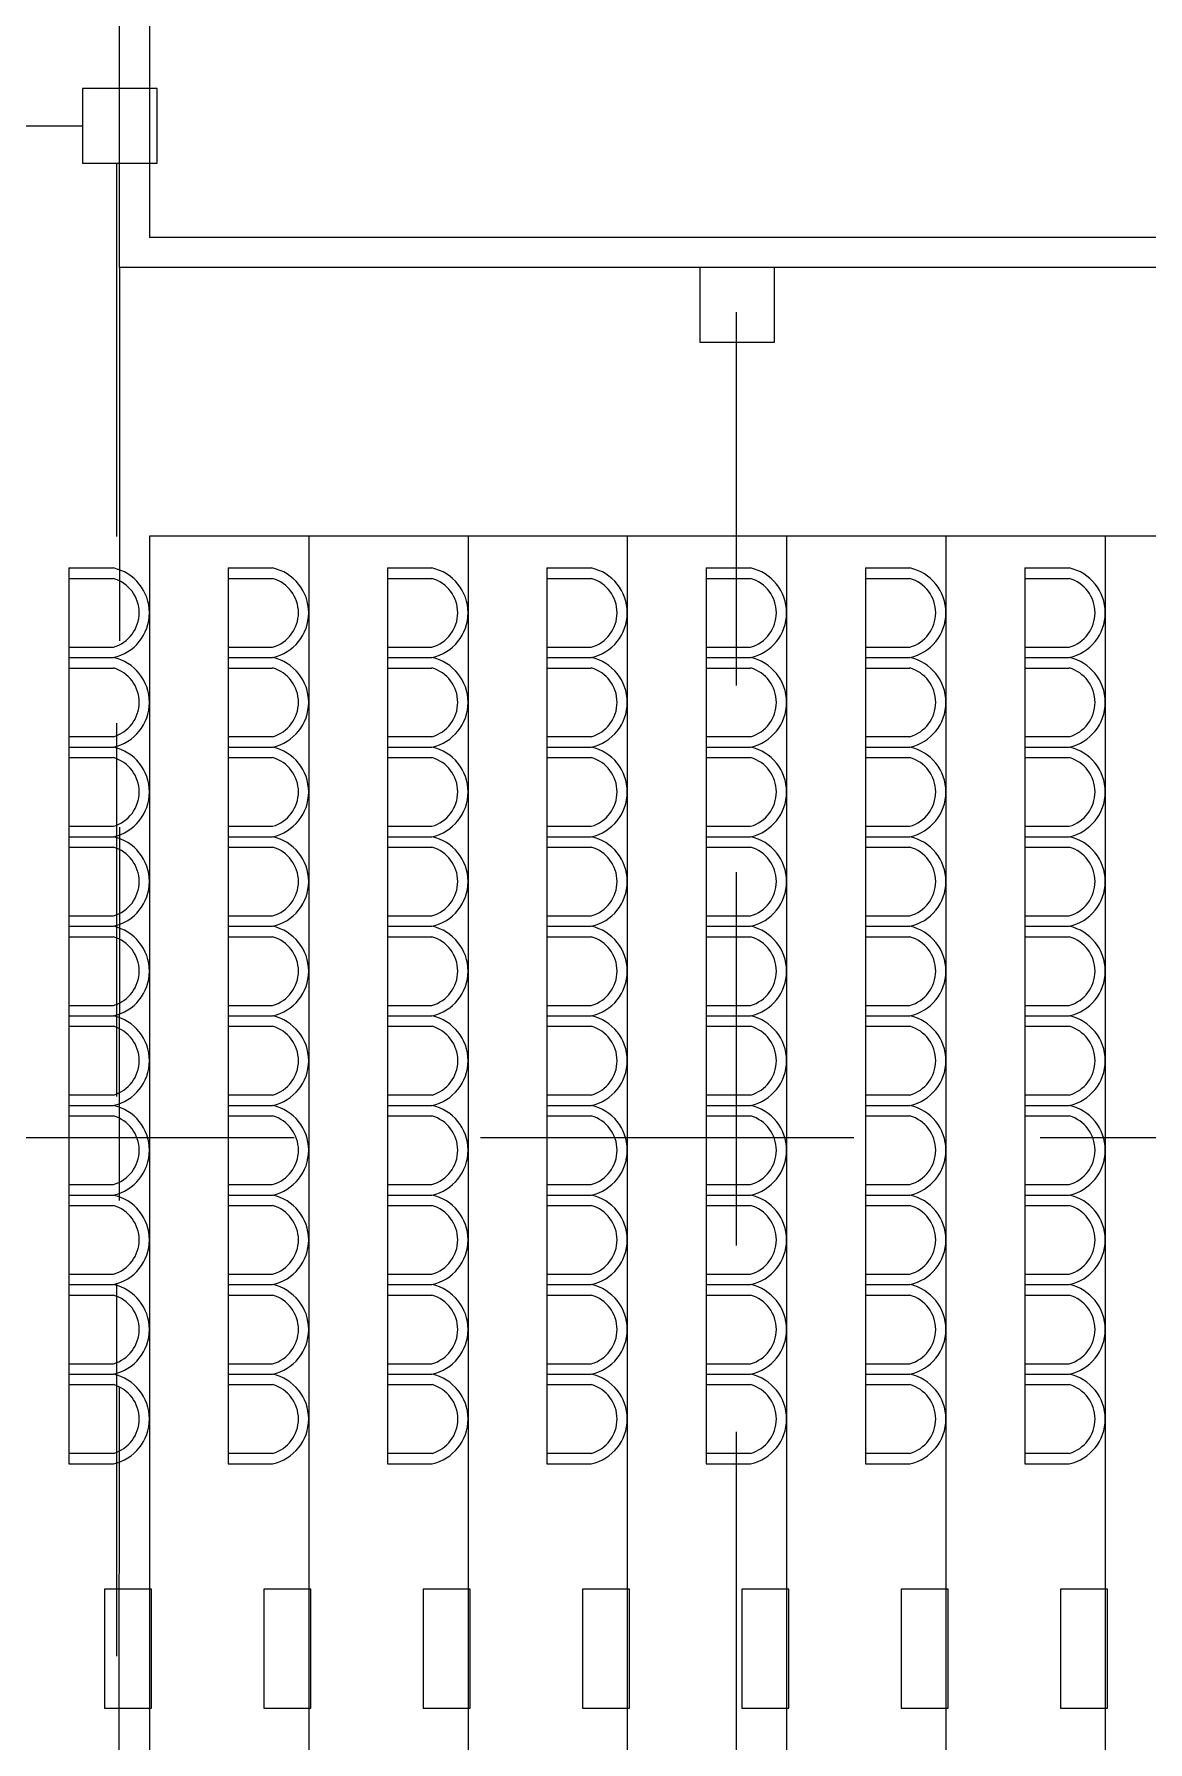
# Model space of a CAD drawing. Header units: millimetres. Extents: x -17017 to 2697, y 1903 to 18260.
# Drawn here: x -16988.903 to -16987.41, y 18225.594 to 18227.881 of the extents above; entities that cross this region are included whole.
import ezdxf

# ---------------------------------------------------------------- set-up
doc = ezdxf.new("R2010")
doc.units = ezdxf.units.MM
doc.linetypes.add('DASHED', pattern=[0.75, 0.5, -0.25])
doc.layers.add('1', color=7, linetype='Continuous')
doc.layers.add('door', color=152, linetype='Continuous')

msp = doc.modelspace()

# ---------------------------------------------------------------- linework, layer by layer
at = {"layer": '1'}
for p, q in [((-16988.7884, 18227.5688), (-16988.7884, 18230.6825)), ((-16988.7484, 18230.6825), (-16988.7484, 18227.6088)), ((-16986.3329, 18227.6088), (-16988.7484, 18227.6088)), ((-16986.3315, 18227.5688), (-16988.7884, 18227.5688)), ((-16988.7484, 18227.2088), (-16988.7484, 18218.5818)), ((-16985.969, 18227.2088), (-16988.7484, 18227.2088)), ((-16988.5349, 18227.2088), (-16988.5349, 18218.5818)), ((-16988.3213, 18227.2088), (-16988.3213, 18218.5818)), ((-16988.1078, 18227.2088), (-16988.1078, 18218.5818)), ((-16987.8943, 18227.2088), (-16987.8943, 18218.5818)), ((-16987.6808, 18227.2088), (-16987.6808, 18218.5818)), ((-16987.4672, 18227.2088), (-16987.4672, 18218.5818)), ((-16988.8564, 18227.1662), (-16988.8564, 18226.5662)), ((-16988.8564, 18227.1662), (-16988.7967, 18227.1662)), ((-16988.8564, 18227.1662), (-16988.7967, 18227.1662)), ((-16988.6428, 18227.1662), (-16988.6428, 18226.5662)), ((-16988.6428, 18227.1662), (-16988.5832, 18227.1662)), ((-16988.6428, 18227.1662), (-16988.5832, 18227.1662)), ((-16988.4293, 18227.1662), (-16988.4293, 18226.5662)), ((-16988.4293, 18227.1662), (-16988.3697, 18227.1662)), ((-16988.4293, 18227.1662), (-16988.3697, 18227.1662)), ((-16988.2158, 18227.1662), (-16988.2158, 18226.5662)), ((-16988.2158, 18227.1662), (-16988.1561, 18227.1662)), ((-16988.2158, 18227.1662), (-16988.1561, 18227.1662)), ((-16988.0023, 18227.1662), (-16987.9426, 18227.1662)), ((-16988.0022, 18227.1662), (-16988.0022, 18226.5662)), ((-16988.0022, 18227.1662), (-16987.9426, 18227.1662)), ((-16987.7887, 18227.1662), (-16987.7887, 18226.5662)), ((-16987.7887, 18227.1662), (-16987.7291, 18227.1662)), ((-16987.7887, 18227.1662), (-16987.7291, 18227.1662)), ((-16987.5752, 18227.1662), (-16987.5752, 18226.5662)), ((-16987.5752, 18227.1662), (-16987.5155, 18227.1662)), ((-16987.5752, 18227.1662), (-16987.5156, 18227.1662)), ((-16988.8564, 18227.1522), (-16988.7967, 18227.1522)), ((-16988.6428, 18227.1522), (-16988.5832, 18227.1522)), ((-16988.4293, 18227.1522), (-16988.3697, 18227.1522)), ((-16988.2158, 18227.1522), (-16988.1561, 18227.1522)), ((-16988.0022, 18227.1522), (-16987.9426, 18227.1522)), ((-16987.7887, 18227.1522), (-16987.7291, 18227.1522)), ((-16987.5752, 18227.1522), (-16987.5156, 18227.1522)), ((-16988.8564, 18227.0603), (-16988.7967, 18227.0603)), ((-16988.8564, 18227.0462), (-16988.7967, 18227.0462)), ((-16988.8564, 18227.0462), (-16988.7967, 18227.0462)), ((-16988.6428, 18227.0603), (-16988.5832, 18227.0603)), ((-16988.6428, 18227.0462), (-16988.5832, 18227.0462)), ((-16988.6428, 18227.0462), (-16988.5832, 18227.0462)), ((-16988.4293, 18227.0603), (-16988.3697, 18227.0603)), ((-16988.4293, 18227.0462), (-16988.3697, 18227.0462)), ((-16988.4293, 18227.0462), (-16988.3697, 18227.0462)), ((-16988.2158, 18227.0603), (-16988.1561, 18227.0603)), ((-16988.2158, 18227.0462), (-16988.1561, 18227.0462)), ((-16988.2158, 18227.0462), (-16988.1561, 18227.0462)), ((-16988.0023, 18227.0462), (-16987.9426, 18227.0462)), ((-16988.0023, 18227.0462), (-16987.9426, 18227.0462)), ((-16988.0022, 18227.0603), (-16987.9426, 18227.0603)), ((-16987.7887, 18227.0603), (-16987.7291, 18227.0603)), ((-16987.7887, 18227.0462), (-16987.7291, 18227.0462)), ((-16987.7887, 18227.0462), (-16987.7291, 18227.0462)), ((-16987.5752, 18227.0603), (-16987.5156, 18227.0603)), ((-16987.5752, 18227.0462), (-16987.5156, 18227.0462)), ((-16987.5752, 18227.0462), (-16987.5156, 18227.0462)), ((-16988.8564, 18227.0322), (-16988.7967, 18227.0322)), ((-16988.6428, 18227.0322), (-16988.5832, 18227.0322)), ((-16988.4293, 18227.0322), (-16988.3697, 18227.0322)), ((-16988.2158, 18227.0322), (-16988.1561, 18227.0322)), ((-16988.0022, 18227.0322), (-16987.9426, 18227.0322)), ((-16987.7887, 18227.0322), (-16987.7291, 18227.0322)), ((-16987.5752, 18227.0322), (-16987.5156, 18227.0322)), ((-16988.8564, 18226.9403), (-16988.7967, 18226.9403)), ((-16988.6428, 18226.9403), (-16988.5832, 18226.9403)), ((-16988.4293, 18226.9403), (-16988.3697, 18226.9403)), ((-16988.2158, 18226.9403), (-16988.1561, 18226.9403)), ((-16988.0022, 18226.9403), (-16987.9426, 18226.9403)), ((-16987.7887, 18226.9403), (-16987.7291, 18226.9403)), ((-16987.5752, 18226.9403), (-16987.5156, 18226.9403)), ((-16988.8564, 18226.9262), (-16988.7967, 18226.9262)), ((-16988.8564, 18226.9262), (-16988.7967, 18226.9262)), ((-16988.8564, 18226.9122), (-16988.7967, 18226.9122)), ((-16988.6428, 18226.9262), (-16988.5832, 18226.9262)), ((-16988.6428, 18226.9262), (-16988.5832, 18226.9262)), ((-16988.6428, 18226.9122), (-16988.5832, 18226.9122)), ((-16988.4293, 18226.9262), (-16988.3697, 18226.9262)), ((-16988.4293, 18226.9262), (-16988.3697, 18226.9262)), ((-16988.4293, 18226.9122), (-16988.3697, 18226.9122)), ((-16988.2158, 18226.9262), (-16988.1561, 18226.9262)), ((-16988.2158, 18226.9262), (-16988.1561, 18226.9262)), ((-16988.2158, 18226.9122), (-16988.1561, 18226.9122)), ((-16988.0023, 18226.9262), (-16987.9426, 18226.9262)), ((-16988.0022, 18226.9262), (-16987.9426, 18226.9262)), ((-16988.0022, 18226.9122), (-16987.9426, 18226.9122)), ((-16987.7887, 18226.9262), (-16987.7291, 18226.9262)), ((-16987.7887, 18226.9262), (-16987.7291, 18226.9262)), ((-16987.7887, 18226.9122), (-16987.7291, 18226.9122)), ((-16987.5752, 18226.9262), (-16987.5155, 18226.9262)), ((-16987.5752, 18226.9262), (-16987.5156, 18226.9262)), ((-16987.5752, 18226.9122), (-16987.5156, 18226.9122)), ((-16988.8564, 18226.8203), (-16988.7967, 18226.8203)), ((-16988.6428, 18226.8203), (-16988.5832, 18226.8203)), ((-16988.4293, 18226.8203), (-16988.3697, 18226.8203)), ((-16988.2158, 18226.8203), (-16988.1561, 18226.8203)), ((-16988.0022, 18226.8203), (-16987.9426, 18226.8203)), ((-16987.7887, 18226.8203), (-16987.7291, 18226.8203)), ((-16987.5752, 18226.8203), (-16987.5156, 18226.8203)), ((-16988.8564, 18226.8062), (-16988.7967, 18226.8062)), ((-16988.8564, 18226.8062), (-16988.7967, 18226.8062)), ((-16988.8564, 18226.7922), (-16988.7967, 18226.7922)), ((-16988.6428, 18226.8062), (-16988.5832, 18226.8062)), ((-16988.6428, 18226.8062), (-16988.5832, 18226.8062)), ((-16988.6428, 18226.7922), (-16988.5832, 18226.7922)), ((-16988.4293, 18226.8062), (-16988.3697, 18226.8062)), ((-16988.4293, 18226.8062), (-16988.3697, 18226.8062)), ((-16988.4293, 18226.7922), (-16988.3697, 18226.7922)), ((-16988.2158, 18226.8062), (-16988.1561, 18226.8062)), ((-16988.2158, 18226.8062), (-16988.1561, 18226.8062)), ((-16988.2158, 18226.7922), (-16988.1561, 18226.7922)), ((-16988.0023, 18226.8062), (-16987.9426, 18226.8062)), ((-16988.0023, 18226.8062), (-16987.9426, 18226.8062)), ((-16988.0022, 18226.7922), (-16987.9426, 18226.7922)), ((-16987.7887, 18226.8062), (-16987.7291, 18226.8062)), ((-16987.7887, 18226.8062), (-16987.7291, 18226.8062)), ((-16987.7887, 18226.7922), (-16987.7291, 18226.7922)), ((-16987.5752, 18226.8062), (-16987.5156, 18226.8062)), ((-16987.5752, 18226.8062), (-16987.5156, 18226.8062)), ((-16987.5752, 18226.7922), (-16987.5156, 18226.7922)), ((-16988.8564, 18226.7003), (-16988.7967, 18226.7003)), ((-16988.6428, 18226.7003), (-16988.5832, 18226.7003)), ((-16988.4293, 18226.7003), (-16988.3697, 18226.7003)), ((-16988.2158, 18226.7003), (-16988.1561, 18226.7003)), ((-16988.0022, 18226.7003), (-16987.9426, 18226.7003)), ((-16987.7887, 18226.7003), (-16987.7291, 18226.7003)), ((-16987.5752, 18226.7003), (-16987.5156, 18226.7003)), ((-16988.8564, 18226.6862), (-16988.7967, 18226.6862)), ((-16988.8564, 18226.6862), (-16988.7967, 18226.6862)), ((-16988.6428, 18226.6862), (-16988.5832, 18226.6862)), ((-16988.6428, 18226.6862), (-16988.5832, 18226.6862)), ((-16988.4293, 18226.6862), (-16988.3697, 18226.6862)), ((-16988.4293, 18226.6862), (-16988.3697, 18226.6862)), ((-16988.2158, 18226.6862), (-16988.1561, 18226.6862)), ((-16988.2158, 18226.6862), (-16988.1561, 18226.6862)), ((-16988.0023, 18226.6862), (-16987.9426, 18226.6862)), ((-16988.0023, 18226.6862), (-16987.9426, 18226.6862)), ((-16987.7887, 18226.6862), (-16987.7291, 18226.6862)), ((-16987.7887, 18226.6862), (-16987.7291, 18226.6862)), ((-16987.5752, 18226.6862), (-16987.5156, 18226.6862)), ((-16987.5752, 18226.6862), (-16987.5156, 18226.6862)), ((-16988.8564, 18226.6722), (-16988.7967, 18226.6722)), ((-16988.6428, 18226.6722), (-16988.5832, 18226.6722)), ((-16988.4293, 18226.6722), (-16988.3697, 18226.6722)), ((-16988.2158, 18226.6722), (-16988.1561, 18226.6722)), ((-16988.0022, 18226.6722), (-16987.9426, 18226.6722)), ((-16987.7887, 18226.6722), (-16987.7291, 18226.6722)), ((-16987.5752, 18226.6722), (-16987.5156, 18226.6722)), ((-16988.8564, 18226.5803), (-16988.7967, 18226.5803)), ((-16988.8564, 18226.5662), (-16988.7967, 18226.5662)), ((-16988.8564, 18226.5662), (-16988.7967, 18226.5662)), ((-16988.8563, 18226.5662), (-16988.8563, 18226.4462)), ((-16988.6428, 18226.5803), (-16988.5832, 18226.5803)), ((-16988.6428, 18226.5662), (-16988.5832, 18226.5662)), ((-16988.6428, 18226.5662), (-16988.5832, 18226.5662)), ((-16988.6428, 18226.5662), (-16988.6428, 18226.4462)), ((-16988.4293, 18226.5803), (-16988.3697, 18226.5803)), ((-16988.4293, 18226.5662), (-16988.3697, 18226.5662)), ((-16988.4293, 18226.5662), (-16988.3697, 18226.5662)), ((-16988.4293, 18226.5662), (-16988.4293, 18226.4462)), ((-16988.2158, 18226.5803), (-16988.1561, 18226.5803)), ((-16988.2158, 18226.5662), (-16988.1561, 18226.5662)), ((-16988.2158, 18226.5662), (-16988.1561, 18226.5662)), ((-16988.2158, 18226.5662), (-16988.2158, 18226.4462)), ((-16988.0023, 18226.5662), (-16987.9426, 18226.5662)), ((-16988.0023, 18226.5662), (-16987.9426, 18226.5662)), ((-16988.0022, 18226.5803), (-16987.9426, 18226.5803)), ((-16988.0022, 18226.5662), (-16988.0022, 18226.4462)), ((-16987.7887, 18226.5803), (-16987.7291, 18226.5803)), ((-16987.7887, 18226.5662), (-16987.7291, 18226.5662)), ((-16987.7887, 18226.5662), (-16987.7291, 18226.5662)), ((-16987.7887, 18226.5662), (-16987.7887, 18226.4462)), ((-16987.5752, 18226.5803), (-16987.5156, 18226.5803)), ((-16987.5752, 18226.5662), (-16987.5156, 18226.5662)), ((-16987.5752, 18226.5662), (-16987.5156, 18226.5662)), ((-16987.5752, 18226.5662), (-16987.5752, 18226.4462)), ((-16988.8563, 18226.5522), (-16988.7967, 18226.5522)), ((-16988.6428, 18226.5522), (-16988.5832, 18226.5522)), ((-16988.4293, 18226.5522), (-16988.3696, 18226.5522)), ((-16988.2158, 18226.5522), (-16988.1561, 18226.5522)), ((-16988.0022, 18226.5522), (-16987.9426, 18226.5522)), ((-16987.7887, 18226.5522), (-16987.7291, 18226.5522)), ((-16987.5752, 18226.5522), (-16987.5155, 18226.5522)), ((-16988.8563, 18226.4603), (-16988.7967, 18226.4603)), ((-16988.6428, 18226.4603), (-16988.5832, 18226.4603)), ((-16988.4293, 18226.4603), (-16988.3696, 18226.4603)), ((-16988.2158, 18226.4603), (-16988.1561, 18226.4603)), ((-16988.0022, 18226.4603), (-16987.9426, 18226.4603)), ((-16987.7887, 18226.4603), (-16987.7291, 18226.4603)), ((-16987.5752, 18226.4603), (-16987.5155, 18226.4603)), ((-16988.8564, 18226.4462), (-16988.7967, 18226.4462)), ((-16988.8564, 18226.4462), (-16988.7967, 18226.4462)), ((-16988.8564, 18226.4462), (-16988.8564, 18226.0862)), ((-16988.8564, 18226.4322), (-16988.7967, 18226.4322)), ((-16988.6428, 18226.4462), (-16988.5832, 18226.4462)), ((-16988.6428, 18226.4462), (-16988.5832, 18226.4462)), ((-16988.6428, 18226.4462), (-16988.6428, 18226.0862)), ((-16988.6428, 18226.4322), (-16988.5832, 18226.4322)), ((-16988.4293, 18226.4462), (-16988.3696, 18226.4462)), ((-16988.4293, 18226.4462), (-16988.3696, 18226.4462)), ((-16988.4293, 18226.4462), (-16988.4293, 18226.0862)), ((-16988.4293, 18226.4322), (-16988.3697, 18226.4322)), ((-16988.2158, 18226.4462), (-16988.1561, 18226.4462)), ((-16988.2158, 18226.4462), (-16988.1561, 18226.4462)), ((-16988.2158, 18226.4462), (-16988.2158, 18226.0862)), ((-16988.2158, 18226.4322), (-16988.1561, 18226.4322)), ((-16988.0023, 18226.4462), (-16987.9426, 18226.4462)), ((-16988.0022, 18226.4462), (-16987.9426, 18226.4462)), ((-16988.0022, 18226.4462), (-16988.0022, 18226.0862)), ((-16988.0022, 18226.4322), (-16987.9426, 18226.4322)), ((-16987.7887, 18226.4462), (-16987.7291, 18226.4462)), ((-16987.7887, 18226.4462), (-16987.7291, 18226.4462)), ((-16987.7887, 18226.4462), (-16987.7887, 18226.0862)), ((-16987.7887, 18226.4322), (-16987.7291, 18226.4322)), ((-16987.5752, 18226.4462), (-16987.5155, 18226.4462)), ((-16987.5752, 18226.4462), (-16987.5155, 18226.4462)), ((-16987.5752, 18226.4462), (-16987.5752, 18226.0862)), ((-16987.5752, 18226.4322), (-16987.5156, 18226.4322)), ((-16988.8564, 18226.3403), (-16988.7967, 18226.3403)), ((-16988.6428, 18226.3403), (-16988.5832, 18226.3403)), ((-16988.4293, 18226.3403), (-16988.3697, 18226.3403)), ((-16988.2158, 18226.3403), (-16988.1561, 18226.3403)), ((-16988.0022, 18226.3403), (-16987.9426, 18226.3403)), ((-16987.7887, 18226.3403), (-16987.7291, 18226.3403)), ((-16987.5752, 18226.3403), (-16987.5156, 18226.3403)), ((-16988.8564, 18226.3262), (-16988.7967, 18226.3262)), ((-16988.8564, 18226.3262), (-16988.7967, 18226.3262)), ((-16988.8564, 18226.3122), (-16988.7967, 18226.3122)), ((-16988.6428, 18226.3262), (-16988.5832, 18226.3262)), ((-16988.6428, 18226.3262), (-16988.5832, 18226.3262)), ((-16988.6428, 18226.3122), (-16988.5832, 18226.3122)), ((-16988.4293, 18226.3262), (-16988.3697, 18226.3262)), ((-16988.4293, 18226.3262), (-16988.3697, 18226.3262)), ((-16988.4293, 18226.3122), (-16988.3697, 18226.3122)), ((-16988.2158, 18226.3262), (-16988.1561, 18226.3262)), ((-16988.2158, 18226.3262), (-16988.1561, 18226.3262)), ((-16988.2158, 18226.3122), (-16988.1561, 18226.3122)), ((-16988.0023, 18226.3262), (-16987.9426, 18226.3262)), ((-16988.0023, 18226.3262), (-16987.9426, 18226.3262)), ((-16988.0022, 18226.3122), (-16987.9426, 18226.3122)), ((-16987.7887, 18226.3262), (-16987.7291, 18226.3262)), ((-16987.7887, 18226.3262), (-16987.7291, 18226.3262)), ((-16987.7887, 18226.3122), (-16987.7291, 18226.3122)), ((-16987.5752, 18226.3262), (-16987.5156, 18226.3262)), ((-16987.5752, 18226.3262), (-16987.5156, 18226.3262)), ((-16987.5752, 18226.3122), (-16987.5156, 18226.3122)), ((-16988.8564, 18226.2203), (-16988.7967, 18226.2203)), ((-16988.6428, 18226.2203), (-16988.5832, 18226.2203)), ((-16988.4293, 18226.2203), (-16988.3697, 18226.2203)), ((-16988.2158, 18226.2203), (-16988.1561, 18226.2203)), ((-16988.0022, 18226.2203), (-16987.9426, 18226.2203)), ((-16987.7887, 18226.2203), (-16987.7291, 18226.2203)), ((-16987.5752, 18226.2203), (-16987.5156, 18226.2203)), ((-16988.8564, 18226.2062), (-16988.7967, 18226.2062)), ((-16988.8564, 18226.2062), (-16988.7967, 18226.2062)), ((-16988.6428, 18226.2062), (-16988.5832, 18226.2062)), ((-16988.6428, 18226.2062), (-16988.5832, 18226.2062)), ((-16988.4293, 18226.2062), (-16988.3697, 18226.2062)), ((-16988.4293, 18226.2062), (-16988.3697, 18226.2062)), ((-16988.2158, 18226.2062), (-16988.1561, 18226.2062)), ((-16988.2158, 18226.2062), (-16988.1561, 18226.2062)), ((-16988.0023, 18226.2062), (-16987.9426, 18226.2062)), ((-16988.0023, 18226.2062), (-16987.9426, 18226.2062)), ((-16987.7887, 18226.2062), (-16987.7291, 18226.2062)), ((-16987.7887, 18226.2062), (-16987.7291, 18226.2062)), ((-16987.5752, 18226.2062), (-16987.5156, 18226.2062)), ((-16987.5752, 18226.2062), (-16987.5156, 18226.2062)), ((-16988.8564, 18226.1922), (-16988.7967, 18226.1922)), ((-16988.6428, 18226.1922), (-16988.5832, 18226.1922)), ((-16988.4293, 18226.1922), (-16988.3697, 18226.1922)), ((-16988.2158, 18226.1922), (-16988.1561, 18226.1922)), ((-16988.0022, 18226.1922), (-16987.9426, 18226.1922)), ((-16987.7887, 18226.1922), (-16987.7291, 18226.1922)), ((-16987.5752, 18226.1922), (-16987.5156, 18226.1922)), ((-16988.8564, 18226.1003), (-16988.7967, 18226.1003)), ((-16988.8564, 18226.0862), (-16988.7967, 18226.0862)), ((-16988.8564, 18226.0862), (-16988.7967, 18226.0862)), ((-16988.8563, 18226.0862), (-16988.8563, 18225.9662)), ((-16988.6428, 18226.1003), (-16988.5832, 18226.1003)), ((-16988.6428, 18226.0862), (-16988.5832, 18226.0862)), ((-16988.6428, 18226.0862), (-16988.5832, 18226.0862)), ((-16988.6428, 18226.0862), (-16988.6428, 18225.9662)), ((-16988.4293, 18226.1003), (-16988.3697, 18226.1003)), ((-16988.4293, 18226.0862), (-16988.3697, 18226.0862)), ((-16988.4293, 18226.0862), (-16988.3697, 18226.0862)), ((-16988.4293, 18226.0862), (-16988.4293, 18225.9662)), ((-16988.2158, 18226.1003), (-16988.1561, 18226.1003)), ((-16988.2158, 18226.0862), (-16988.1561, 18226.0862)), ((-16988.2158, 18226.0862), (-16988.1561, 18226.0862)), ((-16988.2158, 18226.0862), (-16988.2158, 18225.9662)), ((-16988.0023, 18226.0862), (-16987.9426, 18226.0862)), ((-16988.0023, 18226.0862), (-16987.9426, 18226.0862)), ((-16988.0022, 18226.1003), (-16987.9426, 18226.1003)), ((-16988.0022, 18226.0862), (-16988.0022, 18225.9662)), ((-16987.7887, 18226.1003), (-16987.7291, 18226.1003)), ((-16987.7887, 18226.0862), (-16987.7291, 18226.0862)), ((-16987.7887, 18226.0862), (-16987.7291, 18226.0862)), ((-16987.7887, 18226.0862), (-16987.7887, 18225.9662)), ((-16987.5752, 18226.1003), (-16987.5156, 18226.1003)), ((-16987.5752, 18226.0862), (-16987.5156, 18226.0862)), ((-16987.5752, 18226.0862), (-16987.5156, 18226.0862)), ((-16987.5752, 18226.0862), (-16987.5752, 18225.9662)), ((-16988.8563, 18226.0722), (-16988.7967, 18226.0722)), ((-16988.6428, 18226.0722), (-16988.5832, 18226.0722)), ((-16988.4293, 18226.0722), (-16988.3696, 18226.0722)), ((-16988.2158, 18226.0722), (-16988.1561, 18226.0722)), ((-16988.0022, 18226.0722), (-16987.9426, 18226.0722)), ((-16987.7887, 18226.0722), (-16987.7291, 18226.0722)), ((-16987.5752, 18226.0722), (-16987.5155, 18226.0722)), ((-16988.8563, 18225.9803), (-16988.7967, 18225.9803)), ((-16988.6428, 18225.9803), (-16988.5832, 18225.9803)), ((-16988.4293, 18225.9803), (-16988.3696, 18225.9803)), ((-16988.2158, 18225.9803), (-16988.1561, 18225.9803)), ((-16988.0022, 18225.9803), (-16987.9426, 18225.9803)), ((-16987.7887, 18225.9803), (-16987.7291, 18225.9803)), ((-16987.5752, 18225.9803), (-16987.5155, 18225.9803)), ((-16988.8564, 18225.9662), (-16988.7967, 18225.9662)), ((-16988.8564, 18225.9662), (-16988.7967, 18225.9662)), ((-16988.6428, 18225.9662), (-16988.5832, 18225.9662)), ((-16988.6428, 18225.9662), (-16988.5832, 18225.9662)), ((-16988.4293, 18225.9662), (-16988.3696, 18225.9662)), ((-16988.4293, 18225.9662), (-16988.3696, 18225.9662)), ((-16988.2158, 18225.9662), (-16988.1561, 18225.9662)), ((-16988.2158, 18225.9662), (-16988.1561, 18225.9662)), ((-16988.0022, 18225.9662), (-16987.9426, 18225.9662)), ((-16988.0022, 18225.9662), (-16987.9426, 18225.9662)), ((-16987.7887, 18225.9662), (-16987.7291, 18225.9662)), ((-16987.7887, 18225.9662), (-16987.7291, 18225.9662)), ((-16987.5752, 18225.9662), (-16987.5155, 18225.9662)), ((-16987.5752, 18225.9662), (-16987.5155, 18225.9662))]:
    msp.add_line(p, q, dxfattribs=at)
at = {"layer": '1', "linetype": 'DASHED'}
msp.add_line((-16988.7923, 18227.7083), (-16988.7923, 18217.1558), dxfattribs=at)
at = {"layer": '1'}
for points in [[(-16988.7382, 18227.8083), (-16988.8382, 18227.8083), (-16988.8382, 18227.7083), (-16988.7382, 18227.7083)], [(-16988.7454, 18225.6387), (-16988.7454, 18225.7981), (-16988.8084, 18225.7981), (-16988.8084, 18225.6387)], [(-16988.5319, 18225.6387), (-16988.5319, 18225.7981), (-16988.5949, 18225.7981), (-16988.5949, 18225.6387)], [(-16988.3184, 18225.6387), (-16988.3184, 18225.7981), (-16988.3814, 18225.7981), (-16988.3814, 18225.6387)], [(-16988.1048, 18225.6387), (-16988.1048, 18225.7981), (-16988.1679, 18225.7981), (-16988.1679, 18225.6387)], [(-16987.8913, 18225.6387), (-16987.8913, 18225.7981), (-16987.9543, 18225.7981), (-16987.9543, 18225.6387)], [(-16987.6778, 18225.6387), (-16987.6778, 18225.7981), (-16987.7408, 18225.7981), (-16987.7408, 18225.6387)], [(-16987.4643, 18225.6387), (-16987.4643, 18225.7981), (-16987.5273, 18225.7981), (-16987.5273, 18225.6387)]]:
    msp.add_lwpolyline(points, close=True, dxfattribs=at)
msp.add_lwpolyline([(-16988.0104, 18227.5688), (-16988.0104, 18227.4688), (-16987.9104, 18227.4688), (-16987.9104, 18227.5688)], dxfattribs=at)
for centre, radius, start, end in [((-16988.8098, 18227.1062), 0.0614, 282.3013, 77.6987), ((-16988.5963, 18227.1062), 0.0614, 282.3013, 77.6987), ((-16988.3827, 18227.1062), 0.0614, 282.3013, 77.6987), ((-16988.1692, 18227.1062), 0.0614, 282.3013, 77.6987), ((-16987.9557, 18227.1062), 0.0614, 282.3013, 77.6987), ((-16987.7422, 18227.1062), 0.0614, 282.3013, 77.6987), ((-16987.5286, 18227.1062), 0.0614, 282.3013, 77.6987), ((-16988.81, 18227.1062), 0.0479, 286.121, 73.879), ((-16988.5965, 18227.1062), 0.0479, 286.121, 73.879), ((-16988.383, 18227.1062), 0.0479, 286.121, 73.879), ((-16988.1694, 18227.1062), 0.0479, 286.121, 73.879), ((-16987.9559, 18227.1062), 0.0479, 286.121, 73.879), ((-16987.7424, 18227.1062), 0.0479, 286.121, 73.879), ((-16987.5288, 18227.1062), 0.0479, 286.121, 73.879), ((-16988.8098, 18226.9862), 0.0614, 282.3013, 77.6987), ((-16988.5963, 18226.9862), 0.0614, 282.3013, 77.6987), ((-16988.3827, 18226.9862), 0.0614, 282.3013, 77.6987), ((-16988.1692, 18226.9862), 0.0614, 282.3013, 77.6987), ((-16987.9557, 18226.9862), 0.0614, 282.3013, 77.6987), ((-16987.7422, 18226.9862), 0.0614, 282.3013, 77.6987), ((-16987.5286, 18226.9862), 0.0614, 282.3013, 77.6987), ((-16988.81, 18226.9862), 0.0479, 286.121, 73.879), ((-16988.5965, 18226.9862), 0.0479, 286.121, 73.879), ((-16988.383, 18226.9862), 0.0479, 286.121, 73.879), ((-16988.1694, 18226.9862), 0.0479, 286.121, 73.879), ((-16987.9559, 18226.9862), 0.0479, 286.121, 73.879), ((-16987.7424, 18226.9862), 0.0479, 286.121, 73.879), ((-16987.5288, 18226.9862), 0.0479, 286.121, 73.879), ((-16988.8098, 18226.8662), 0.0614, 282.3013, 77.6987), ((-16988.81, 18226.8662), 0.0479, 286.121, 73.879), ((-16988.5963, 18226.8662), 0.0614, 282.3013, 77.6987), ((-16988.5965, 18226.8662), 0.0479, 286.121, 73.879), ((-16988.3827, 18226.8662), 0.0614, 282.3013, 77.6987), ((-16988.383, 18226.8662), 0.0479, 286.121, 73.879), ((-16988.1692, 18226.8662), 0.0614, 282.3013, 77.6987), ((-16988.1694, 18226.8662), 0.0479, 286.121, 73.879), ((-16987.9557, 18226.8662), 0.0614, 282.3013, 77.6987), ((-16987.9559, 18226.8662), 0.0479, 286.121, 73.879), ((-16987.7422, 18226.8662), 0.0614, 282.3013, 77.6987), ((-16987.7424, 18226.8662), 0.0479, 286.121, 73.879), ((-16987.5286, 18226.8662), 0.0614, 282.3013, 77.6987), ((-16987.5288, 18226.8662), 0.0479, 286.121, 73.879), ((-16988.8098, 18226.7462), 0.0614, 282.3013, 77.6987), ((-16988.81, 18226.7462), 0.0479, 286.121, 73.879), ((-16988.5963, 18226.7462), 0.0614, 282.3013, 77.6987), ((-16988.5965, 18226.7462), 0.0479, 286.121, 73.879), ((-16988.3827, 18226.7462), 0.0614, 282.3013, 77.6987), ((-16988.383, 18226.7462), 0.0479, 286.121, 73.879), ((-16988.1692, 18226.7462), 0.0614, 282.3013, 77.6987), ((-16988.1694, 18226.7462), 0.0479, 286.121, 73.879), ((-16987.9557, 18226.7462), 0.0614, 282.3013, 77.6987), ((-16987.9559, 18226.7462), 0.0479, 286.121, 73.879), ((-16987.7422, 18226.7462), 0.0614, 282.3013, 77.6987), ((-16987.7424, 18226.7462), 0.0479, 286.121, 73.879), ((-16987.5286, 18226.7462), 0.0614, 282.3013, 77.6987), ((-16987.5288, 18226.7462), 0.0479, 286.121, 73.879), ((-16988.8098, 18226.6262), 0.0614, 282.3013, 77.6987), ((-16988.5963, 18226.6262), 0.0614, 282.3013, 77.6987), ((-16988.3827, 18226.6262), 0.0614, 282.3013, 77.6987), ((-16988.1692, 18226.6262), 0.0614, 282.3013, 77.6987), ((-16987.9557, 18226.6262), 0.0614, 282.3013, 77.6987), ((-16987.7422, 18226.6262), 0.0614, 282.3013, 77.6987), ((-16987.5286, 18226.6262), 0.0614, 282.3013, 77.6987), ((-16988.81, 18226.6262), 0.0479, 286.121, 73.879), ((-16988.5965, 18226.6262), 0.0479, 286.121, 73.879), ((-16988.383, 18226.6262), 0.0479, 286.121, 73.879), ((-16988.1694, 18226.6262), 0.0479, 286.121, 73.879), ((-16987.9559, 18226.6262), 0.0479, 286.121, 73.879), ((-16987.7424, 18226.6262), 0.0479, 286.121, 73.879), ((-16987.5288, 18226.6262), 0.0479, 286.121, 73.879), ((-16988.8098, 18226.5062), 0.0614, 282.3013, 77.6987), ((-16988.5963, 18226.5062), 0.0614, 282.3013, 77.6987), ((-16988.3827, 18226.5062), 0.0614, 282.3013, 77.6987), ((-16988.1692, 18226.5062), 0.0614, 282.3013, 77.6987), ((-16987.9557, 18226.5062), 0.0614, 282.3013, 77.6987), ((-16987.7421, 18226.5062), 0.0614, 282.3013, 77.6987), ((-16987.5286, 18226.5062), 0.0614, 282.3013, 77.6987), ((-16988.81, 18226.5062), 0.0479, 286.121, 73.879), ((-16988.5965, 18226.5062), 0.0479, 286.121, 73.879), ((-16988.3829, 18226.5062), 0.0479, 286.121, 73.879), ((-16988.1694, 18226.5062), 0.0479, 286.121, 73.879), ((-16987.9559, 18226.5062), 0.0479, 286.121, 73.879), ((-16987.7424, 18226.5062), 0.0479, 286.121, 73.879), ((-16987.5288, 18226.5062), 0.0479, 286.121, 73.879), ((-16988.8098, 18226.3862), 0.0614, 282.3013, 77.6987), ((-16988.81, 18226.3862), 0.0479, 286.121, 73.879), ((-16988.5963, 18226.3862), 0.0614, 282.3013, 77.6987), ((-16988.5965, 18226.3862), 0.0479, 286.121, 73.879), ((-16988.3827, 18226.3862), 0.0614, 282.3013, 77.6987), ((-16988.383, 18226.3862), 0.0479, 286.121, 73.879), ((-16988.1692, 18226.3862), 0.0614, 282.3013, 77.6987), ((-16988.1694, 18226.3862), 0.0479, 286.121, 73.879), ((-16987.9557, 18226.3862), 0.0614, 282.3013, 77.6987), ((-16987.9559, 18226.3862), 0.0479, 286.121, 73.879), ((-16987.7422, 18226.3862), 0.0614, 282.3013, 77.6987), ((-16987.7424, 18226.3862), 0.0479, 286.121, 73.879), ((-16987.5286, 18226.3862), 0.0614, 282.3013, 77.6987), ((-16987.5288, 18226.3862), 0.0479, 286.121, 73.879), ((-16988.8098, 18226.2662), 0.0614, 282.3013, 77.6987), ((-16988.81, 18226.2662), 0.0479, 286.121, 73.879), ((-16988.5963, 18226.2662), 0.0614, 282.3013, 77.6987), ((-16988.5965, 18226.2662), 0.0479, 286.121, 73.879), ((-16988.3827, 18226.2662), 0.0614, 282.3013, 77.6987), ((-16988.383, 18226.2662), 0.0479, 286.121, 73.879), ((-16988.1692, 18226.2662), 0.0614, 282.3013, 77.6987), ((-16988.1694, 18226.2662), 0.0479, 286.121, 73.879), ((-16987.9557, 18226.2662), 0.0614, 282.3013, 77.6987), ((-16987.9559, 18226.2662), 0.0479, 286.121, 73.879), ((-16987.7422, 18226.2662), 0.0614, 282.3013, 77.6987), ((-16987.7424, 18226.2662), 0.0479, 286.121, 73.879), ((-16987.5286, 18226.2662), 0.0614, 282.3013, 77.6987), ((-16987.5288, 18226.2662), 0.0479, 286.121, 73.879), ((-16988.8098, 18226.1462), 0.0614, 282.3013, 77.6987), ((-16988.5963, 18226.1462), 0.0614, 282.3013, 77.6987), ((-16988.3827, 18226.1462), 0.0614, 282.3013, 77.6987), ((-16988.1692, 18226.1462), 0.0614, 282.3013, 77.6987), ((-16987.9557, 18226.1462), 0.0614, 282.3013, 77.6987), ((-16987.7422, 18226.1462), 0.0614, 282.3013, 77.6987), ((-16987.5286, 18226.1462), 0.0614, 282.3013, 77.6987), ((-16988.81, 18226.1462), 0.0479, 286.121, 73.879), ((-16988.5965, 18226.1462), 0.0479, 286.121, 73.879), ((-16988.383, 18226.1462), 0.0479, 286.121, 73.879), ((-16988.1694, 18226.1462), 0.0479, 286.121, 73.879), ((-16987.9559, 18226.1462), 0.0479, 286.121, 73.879), ((-16987.7424, 18226.1462), 0.0479, 286.121, 73.879), ((-16987.5288, 18226.1462), 0.0479, 286.121, 73.879), ((-16988.8098, 18226.0262), 0.0614, 282.3013, 77.6987), ((-16988.5963, 18226.0262), 0.0614, 282.3013, 77.6987), ((-16988.3827, 18226.0262), 0.0614, 282.3013, 77.6987), ((-16988.1692, 18226.0262), 0.0614, 282.3013, 77.6987), ((-16987.9557, 18226.0262), 0.0614, 282.3013, 77.6987), ((-16987.7421, 18226.0262), 0.0614, 282.3013, 77.6987), ((-16987.5286, 18226.0262), 0.0614, 282.3013, 77.6987), ((-16988.81, 18226.0262), 0.0479, 286.121, 73.879), ((-16988.5965, 18226.0262), 0.0479, 286.121, 73.879), ((-16988.3829, 18226.0262), 0.0479, 286.121, 73.879), ((-16988.1694, 18226.0262), 0.0479, 286.121, 73.879), ((-16987.9559, 18226.0262), 0.0479, 286.121, 73.879), ((-16987.7424, 18226.0262), 0.0479, 286.121, 73.879), ((-16987.5288, 18226.0262), 0.0479, 286.121, 73.879)]:
    msp.add_arc(centre, radius, start, end, dxfattribs=at)
at = {"layer": 'door', "linetype": 'DASHED'}
for p, q in [((-16996.7307, 18227.7583), (-16988.8382, 18227.7583)), ((-16988.7884, 18227.5688), (-16988.7923, 18217.4327)), ((-16987.9618, 18227.5088), (-16987.9618, 18217.3604)), ((-16999.5544, 18226.4033), (-16986.0172, 18226.4033))]:
    msp.add_line(p, q, dxfattribs=at)

doc.saveas('drawing.dxf')
